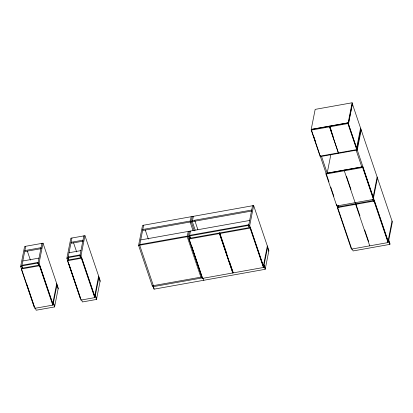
<?xml version="1.0" encoding="UTF-8"?>
<svg xmlns="http://www.w3.org/2000/svg" width="413" height="413" viewBox="0 0 413 413"><rect width="100%" height="100%" fill="white"/><g stroke="black" fill="none" stroke-linecap="round" stroke-linejoin="round"><path stroke-width="0.62" d="M34.129 306.307L20.65 266.478L24.61 246.473L43.024 243.185L58.269 288.212L54.562 306.936L36.148 310.225L35.322 307.783M21.285 268.987L21.409 268.342L39.581 265.094L52.91 304.479L52.787 305.119L34.615 308.366L21.285 268.987L39.457 265.74L39.581 265.094M22.369 268.094L21.755 266.282L25.714 246.277M38.574 265.198L37.96 263.386L41.919 243.381M57.03 284.552L53.07 304.562L39.065 263.189L43.024 243.185M52.75 303.617L56.71 283.612M80.359 298.047L66.875 258.223L70.835 238.213L84.954 235.689L100.199 280.721L96.492 299.44L82.373 301.965L81.547 299.523M68.594 259.834L67.98 258.022L71.939 238.017M67.51 260.727L67.639 260.082L81.511 257.604L94.84 296.983L94.716 297.628L80.84 300.106L67.51 260.727L81.382 258.249L81.511 257.604M80.504 257.707L79.89 255.895L83.849 235.89M98.96 277.061L95 297.066L80.994 255.699L84.954 235.689M94.68 296.126L98.64 276.121M202.308 277.897L152.583 286.782L138.582 245.41L142.537 225.405L253.654 205.55L268.899 250.583L265.192 269.302L154.08 289.157L153.249 286.715M143.641 225.204L139.687 245.214L153.373 285.641M154.08 289.157L153.584 286.679M188.251 231.435L187.203 236.721L200.888 277.154M191.162 216.717L190.114 222.003L192.974 230.449M189.355 231.239L188.307 236.525L201.993 276.953L152.263 285.837M192.267 216.52L191.219 221.807L194.28 230.857M188.942 239.029L189.066 238.389L219.515 232.947L232.849 272.327L232.72 272.972L202.272 278.414L188.942 239.029L219.391 233.588L219.515 232.947M190.228 238.74L189.412 236.329L190.46 231.043M195.184 230.056L192.324 221.611L193.372 216.319M202.272 278.414L202.396 277.768M219.633 233.546L219.762 232.901L250.211 227.46L263.54 266.844L263.417 267.49L232.963 272.926L219.633 233.546L250.087 228.105L250.211 227.46M232.963 272.926L233.092 272.286L229.607 261.987M249.204 227.563L248.595 225.756L252.549 205.746M267.66 246.917L263.7 266.927L249.7 225.56L253.654 205.55M263.38 265.987L267.34 245.978M311.531 130.327L311.211 129.388L315.171 109.378L352.129 102.775L352.449 103.715L348.489 123.724L348.169 122.785L352.129 102.775M311.242 130.11L311.371 129.47L348.02 122.919L356.837 148.964L356.708 149.609L320.06 156.155L311.242 130.11L347.896 123.564L348.02 122.919M320.06 156.155L320.189 155.515M325.986 174.049L326.115 173.408L362.764 166.857L373.569 198.777L373.44 199.422L336.791 205.968L325.986 174.049L362.635 167.502L362.764 166.857M330.901 154.364L327.189 173.119L361.814 166.935M344.406 170.135L344.282 170.781L355.144 202.69M344.344 170.77L344.468 170.125M337.354 207.625L337.478 206.985L374.126 200.434L388.174 241.925L388.044 242.57L351.396 249.116L337.354 207.625L374.002 201.079L374.126 200.434M356.615 148.117L360.575 128.113M356.935 149.062L360.89 129.052M361.21 129.992L357.255 150.002L320.421 156.584M355.836 203.702L355.645 204.358L369.749 245.838M351.396 249.116L351.525 248.476M373.166 197.016L377.126 177.012M373.486 197.961L377.446 177.951M388.075 241.058L392.03 221.048M352.434 249.122L353.053 250.954L389.887 244.372L390.011 243.727L388.772 240.067M311.211 129.388L348.169 122.785M41.073 247.666L24.863 250.562L25.183 251.507L41.393 248.611M83.003 240.175L71.093 242.302L71.413 243.247L83.318 241.115M251.703 210.036L192.52 220.609L192.84 221.549L252.023 210.976M192.324 221.611L143.115 230.433L142.795 229.494L190.31 221.001L190.63 221.946M22.803 260.995L39.008 258.099M69.028 252.735L80.938 250.608M140.73 239.927L249.638 220.47M21.951 265.28L38.161 262.389M68.181 257.025L80.091 254.893M189.608 235.327L248.791 224.755M139.811 244.568L187.332 236.081M20.65 266.478L21.755 266.282M37.96 263.386L39.065 263.189M66.875 258.223L67.98 258.022M79.89 255.895L80.994 255.699M138.582 245.41L189.412 236.329M248.595 225.756L249.7 225.56M388.648 240.712L389.887 244.372M347.896 123.564L356.708 149.609M362.635 167.502L373.44 199.422M374.002 201.079L388.044 242.57M372.991 199.391L373.528 200.981M356.151 150.198L361.938 167.296M372.794 199.371L373.409 201.193M331.365 131.035L329.729 126.187L329.6 126.832L338.417 152.877M333.152 136.496L329.667 126.197L329.538 126.843L338.355 152.887M346.445 176.16L350.931 189.412M355.774 203.712L359.966 215.906M364.653 229.953L368.639 241.533M338.366 205.576L338.903 207.171M321.526 156.382L327.313 173.481M338.17 205.56L338.784 207.378M313.421 135.526L315.677 142.191M311.738 130.936L319.781 154.699M320.101 155.639L326.208 173.677M326.316 174.007L328.97 181.839M330.751 187.115L333.859 196.294M336.652 204.543L351.318 247.862M267.531 247.563L268.77 251.223M264.083 264.996L265.322 268.656M263.953 265.642L265.192 269.302M250.087 228.105L263.417 267.49M249.204 226.99L248.662 225.4L189.484 235.973L190.383 238.621M219.762 232.901L226.938 254.109M219.391 233.588L232.72 272.972M194.802 220.547L197.863 229.597M189.97 236.391L190.687 238.513M203.186 278.439L203.805 280.272M191.735 246.262L202.194 277.164M145.278 230.031L148.339 239.086M98.831 277.701L100.07 281.367M95.382 295.14L96.621 298.8M95.253 295.78L96.492 299.44M81.382 258.249L94.716 297.628M80.68 257.66L79.962 255.539L68.052 257.666L68.77 259.787M73.576 242.844L76.637 251.894M69.074 264.325L80.762 298.857M56.901 285.197L58.14 288.857M53.453 302.631L54.692 306.291M53.323 303.271L54.562 306.936M39.457 265.74L52.787 305.119M38.569 264.619L38.032 263.029L21.827 265.926L22.545 268.047M27.346 251.104L30.412 260.154M26.948 284.702L34.537 307.117M352.325 103.74L348.365 123.745L388.39 241.997L392.35 221.987L352.325 103.74"/></g></svg>
